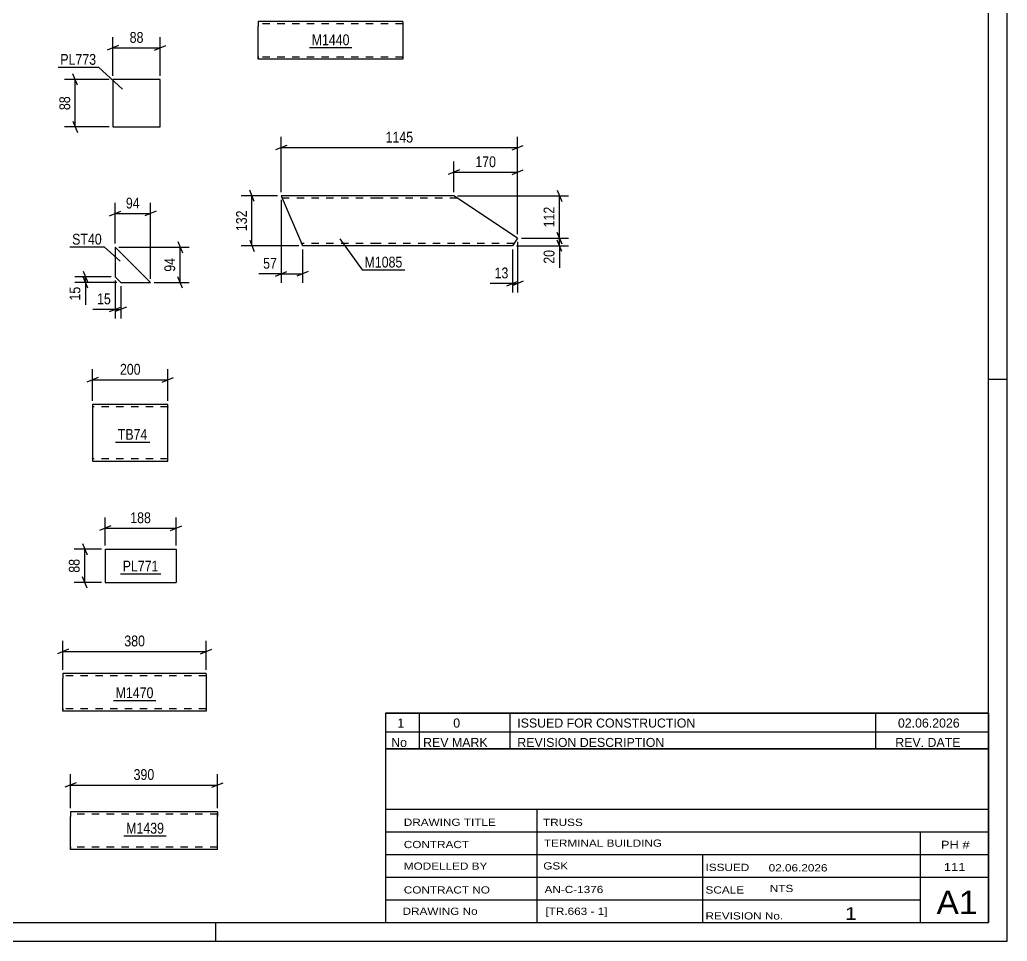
# Model space of a CAD drawing. Header units: millimetres. Extents: x 0 to 594, y 0 to 420.
# Drawn here: x 332 to 594, y 0 to 244.5 of the extents above; entities that cross this region are included whole.
import ezdxf

# ---------------------------------------------------------------- set-up
doc = ezdxf.new("R2010")
doc.units = ezdxf.units.MM
doc.linetypes.add('DXK_LINE_DOT2', pattern=[3.9198, 1.9599, -1.9599])
doc.styles.add('Arial Narrow', font='ARIALN.TTF', dxfattribs={"height": 0.2})

# ---------------------------------------------------------------- blocks, each defined once
blk = doc.blocks.new('Unknown-570386638-1132')
at = {"color": 5, "linetype": 'Continuous'}
for p, q in [((594, 0), (594, 420)), ((589, 5), (589, 415)), ((594, 149), (589, 149)), ((5, 5), (589, 5)), ((384, 0), (384, 5)), ((0, 0), (594, 0))]:
    blk.add_line(p, q, dxfattribs=at)
blk = doc.blocks.new('Part-570386638-9618 - 9602')
at = {"color": 2, "linetype": 'Continuous'}
for p, q in [((343.45, 71.02), (343.45, 69.82)), ((381.44, 71.02), (343.45, 71.02)), ((381.44, 70.93), (381.44, 71.02)), ((381.44, 70.93), (381.44, 69.82)), ((343.45, 61.76), (343.45, 69.82)), ((381.44, 69.82), (381.44, 61.02)), ((343.45, 61.11), (343.45, 61.76)), ((343.45, 61.02), (343.45, 61.11)), ((381.44, 61.02), (343.45, 61.02))]:
    blk.add_line(p, q, dxfattribs=at)
at = {"color": 7, "linetype": 'DXK_LINE_DOT2'}
for p, q in [((381.44, 70.42), (343.45, 70.42)), ((381.44, 70.67), (381.44, 69.82)), ((343.45, 61.76), (343.45, 61.37)), ((343.45, 61.62), (343.45, 61.67)), ((381.44, 61.62), (343.45, 61.62)), ((343.45, 61.02), (343.45, 61.02)), ((381.44, 61.67), (381.44, 61.76)), ((381.44, 61.62), (381.44, 61.67)), ((381.44, 61.62), (381.44, 61.67))]:
    blk.add_line(p, q, dxfattribs=at)
blk = doc.blocks.new('Part-570386638-9522 - 9506')
at = {"color": 2, "linetype": 'Continuous'}
for p, q in [((395.22, 243.97), (395.22, 242.77)), ((433.63, 243.97), (395.22, 243.97)), ((433.63, 243.88), (433.63, 243.97)), ((433.63, 243.88), (433.63, 242.77)), ((395.22, 234.71), (395.22, 242.77)), ((433.63, 242.77), (433.63, 233.97)), ((395.22, 234.06), (395.22, 234.71)), ((395.22, 233.97), (395.22, 234.06)), ((433.63, 233.97), (395.22, 233.97))]:
    blk.add_line(p, q, dxfattribs=at)
at = {"color": 7, "linetype": 'DXK_LINE_DOT2'}
for p, q in [((433.63, 243.37), (395.22, 243.37)), ((433.63, 243.62), (433.63, 242.77)), ((395.22, 234.71), (395.22, 234.32)), ((395.22, 234.57), (395.22, 234.61)), ((433.63, 234.57), (395.22, 234.57)), ((395.22, 233.97), (395.22, 233.97)), ((433.63, 234.61), (433.63, 234.71)), ((433.63, 234.57), (433.63, 234.61)), ((433.63, 234.57), (433.63, 234.61))]:
    blk.add_line(p, q, dxfattribs=at)
blk = doc.blocks.new('Part-570386638-9682 - 9666')
at = {"color": 2, "linetype": 'Continuous'}
for p, q in [((354.65, 104), (354.65, 95.2)), ((354.65, 104), (373.44, 104)), ((373.44, 104), (373.44, 95.2)), ((354.65, 95.2), (373.44, 95.2))]:
    blk.add_line(p, q, dxfattribs=at)
blk = doc.blocks.new('Part-570386638-9554 - 9538')
at = {"color": 2, "linetype": 'Continuous'}
for p, q in [((345.43, 34.32), (345.43, 33.12)), ((384.43, 34.32), (345.43, 34.32)), ((384.43, 34.32), (384.43, 34.23)), ((384.43, 34.23), (384.43, 33.12)), ((345.43, 25.06), (345.43, 33.12)), ((384.43, 24.32), (384.43, 33.12)), ((345.43, 24.41), (345.43, 25.06)), ((345.43, 24.32), (345.43, 24.41)), ((384.43, 24.32), (345.43, 24.32))]:
    blk.add_line(p, q, dxfattribs=at)
at = {"color": 7, "linetype": 'DXK_LINE_DOT2'}
for p, q in [((384.43, 33.72), (345.43, 33.72)), ((384.43, 33.12), (384.43, 33.97)), ((345.43, 25.06), (345.43, 24.67)), ((345.43, 24.92), (345.43, 24.97)), ((384.43, 24.92), (345.43, 24.92)), ((345.43, 24.32), (345.43, 24.32)), ((384.43, 24.92), (384.43, 24.97))]:
    blk.add_line(p, q, dxfattribs=at)
blk = doc.blocks.new('Part-570386638-9757 - 9741')
at = {"color": 2, "linetype": 'Continuous'}
for p, q in [((357.27, 184.15), (357.27, 176.25)), ((366.67, 174.75), (357.27, 184.15)), ((357.27, 176.25), (358.77, 174.75)), ((358.77, 174.75), (366.67, 174.75))]:
    blk.add_line(p, q, dxfattribs=at)
blk = doc.blocks.new('Part-570386638-9816 - 9800')
at = {"color": 2, "linetype": 'Continuous'}
for p, q in [((356.69, 228.62), (356.69, 216.05)), ((369.26, 228.62), (356.69, 228.62)), ((369.26, 216.05), (369.26, 228.62)), ((356.69, 216.05), (369.26, 216.05))]:
    blk.add_line(p, q, dxfattribs=at)
blk = doc.blocks.new('Part-570386638-8828 - 8812')
at = {"color": 2, "linetype": 'Continuous'}
for p, q in [((427.02, 197.72), (401.33, 197.72)), ((401.33, 197.72), (406.98, 184.61)), ((447.12, 197.72), (427.12, 197.72)), ((464.09, 186.56), (447.12, 197.72)), ((464.09, 186.56), (462.75, 184.52)), ((407.02, 184.52), (406.98, 184.61)), ((427.02, 184.52), (407.02, 184.52)), ((462.75, 184.52), (427.12, 184.52))]:
    blk.add_line(p, q, dxfattribs=at)
at = {"color": 7, "linetype": 'DXK_LINE_DOT2'}
for p, q in [((427.02, 197.12), (401.59, 197.12)), ((448.03, 197.12), (427.12, 197.12)), ((406.76, 185.12), (406.74, 185.16)), ((427.02, 185.12), (406.76, 185.12)), ((463.14, 185.12), (427.12, 185.12))]:
    blk.add_line(p, q, dxfattribs=at)
blk = doc.blocks.new('Part-570386638-9154 - 9137')
at = {"color": 2, "linetype": 'Continuous'}
for p, q in [((371.3, 142.4), (351.3, 142.4)), ((351.3, 142.4), (351.3, 127.49)), ((371.3, 128.6), (371.3, 142.4)), ((371.3, 127.4), (371.3, 128.6)), ((351.3, 127.49), (351.3, 127.4)), ((351.3, 127.4), (371.3, 127.4))]:
    blk.add_line(p, q, dxfattribs=at)
at = {"color": 7, "linetype": 'DXK_LINE_DOT2'}
for p, q in [((371.3, 141.8), (351.3, 141.8)), ((371.3, 141.75), (371.3, 141.66)), ((351.3, 128), (351.3, 128.05)), ((371.3, 128), (351.3, 128)), ((371.3, 128.05), (371.3, 128.37)), ((371.3, 128), (371.3, 128.05))]:
    blk.add_line(p, q, dxfattribs=at)
blk = doc.blocks.new('StraightDimension-570386638-9620 - 9602')
at = {"color": 7, "linetype": 'Continuous'}
for p, q in [((343.45, 72.02), (343.45, 79.73)), ((381.46, 72.02), (381.46, 79.73)), ((344.95, 77.48), (341.95, 76.28)), ((343.45, 76.88), (381.46, 76.88)), ((379.96, 76.28), (382.96, 77.48))]:
    blk.add_line(p, q, dxfattribs=at)
at = {"color": 0}
blk.add_wipeout([(365.8, 77.63), (365.8, 81.83), (359.12, 81.83), (359.12, 77.63)], dxfattribs=at)
at = {"color": 3, "style": 'Arial Narrow'}
blk.add_text('380', height=2.863, dxfattribs=at).set_placement((359.72, 78.23))
blk = doc.blocks.new('StraightDimension-570386638-9684 - 9666')
at = {"color": 7, "linetype": 'Continuous'}
for p, q in [((356.15, 110.17), (353.15, 108.97)), ((354.65, 105), (354.65, 112.42)), ((371.94, 108.97), (374.94, 110.17)), ((373.44, 105), (373.44, 112.42)), ((354.65, 109.57), (373.44, 109.57))]:
    blk.add_line(p, q, dxfattribs=at)
at = {"color": 0}
blk.add_wipeout([(367.39, 110.32), (367.39, 114.52), (360.7, 114.52), (360.7, 110.32)], dxfattribs=at)
at = {"color": 3, "style": 'Arial Narrow'}
blk.add_text('188', height=2.863, dxfattribs=at).set_placement((361.3, 110.92))
blk = doc.blocks.new('StraightDimension-570386638-9695 - 9666')
at = {"color": 7, "linetype": 'Continuous'}
for p, q in [((348.62, 105.5), (349.82, 102.5)), ((353.65, 104), (346.37, 104)), ((349.22, 95.2), (349.22, 104)), ((353.65, 95.2), (346.37, 95.2)), ((349.82, 93.7), (348.62, 96.7))]:
    blk.add_line(p, q, dxfattribs=at)
at = {"color": 0}
blk.add_wipeout([(348.47, 102.03), (344.27, 102.03), (344.27, 97.17), (348.47, 97.17)], dxfattribs=at)
at = {"color": 3, "style": 'Arial Narrow'}
blk.add_text('88', height=2.863, rotation=90.0002, dxfattribs=at).set_placement((347.87, 97.77))
blk = doc.blocks.new('StraightDimension-570386638-9556 - 9538')
at = {"color": 7, "linetype": 'Continuous'}
for p, q in [((346.93, 42.05), (343.93, 40.85)), ((345.43, 35.32), (345.43, 44.3)), ((382.93, 40.85), (385.93, 42.05)), ((384.43, 35.32), (384.43, 44.3)), ((345.43, 41.45), (384.43, 41.45))]:
    blk.add_line(p, q, dxfattribs=at)
at = {"color": 0}
blk.add_wipeout([(368.27, 42.2), (368.27, 46.4), (361.59, 46.4), (361.59, 42.2)], dxfattribs=at)
at = {"color": 3, "style": 'Arial Narrow'}
blk.add_text('390', height=2.863, dxfattribs=at).set_placement((362.19, 42.8))
blk = doc.blocks.new('StraightDimension-570386638-9786 - 9741')
at = {"color": 7, "linetype": 'Continuous'}
for p, q in [((357.27, 175.25), (357.27, 165.24)), ((358.77, 173.75), (358.77, 165.24)), ((355.77, 167.04), (358.77, 168.24)), ((360.27, 168.24), (357.27, 167.04)), ((357.27, 167.64), (358.77, 167.64))]:
    blk.add_line(p, q, dxfattribs=at)
at = {"color": 0}
blk.add_wipeout([(356.75, 168.39), (356.75, 172.59), (351.89, 172.59), (351.89, 168.39)], dxfattribs=at)
at = {"color": 7, "linetype": 'Continuous'}
blk.add_line((357.27, 167.64), (351.37, 167.64), dxfattribs=at)
blk.add_line((357.27, 167.64), (351.37, 167.64), dxfattribs=at)
at = {"color": 3, "style": 'Arial Narrow'}
blk.add_text('15', height=2.863, dxfattribs=at).set_placement((352.49, 168.99))
blk = doc.blocks.new('StraightDimension-570386638-9777 - 9741')
at = {"color": 7, "linetype": 'Continuous'}
for p, q in [((357.27, 185.15), (357.27, 195.9)), ((366.67, 175.75), (366.67, 195.9)), ((355.77, 192.45), (358.77, 193.65)), ((357.27, 193.05), (366.67, 193.05)), ((368.17, 193.65), (365.17, 192.45))]:
    blk.add_line(p, q, dxfattribs=at)
at = {"color": 0}
blk.add_wipeout([(364.4, 193.8), (364.4, 198), (359.54, 198), (359.54, 193.8)], dxfattribs=at)
at = {"color": 3, "style": 'Arial Narrow'}
blk.add_text('94', height=2.863, dxfattribs=at).set_placement((360.14, 194.4))
blk = doc.blocks.new('StraightDimension-570386638-9759 - 9741')
at = {"color": 7, "linetype": 'Continuous'}
for p, q in [((358.27, 184.15), (376.96, 184.15)), ((373.96, 185.65), (375.16, 182.65)), ((374.56, 174.75), (374.56, 184.15)), ((375.16, 173.25), (373.96, 176.25)), ((367.67, 174.75), (376.96, 174.75))]:
    blk.add_line(p, q, dxfattribs=at)
at = {"color": 0}
blk.add_wipeout([(373.81, 181.88), (369.61, 181.88), (369.61, 177.02), (373.81, 177.02)], dxfattribs=at)
at = {"color": 3, "style": 'Arial Narrow'}
blk.add_text('94', height=2.863, rotation=90.0002, dxfattribs=at).set_placement((373.21, 177.62))
blk = doc.blocks.new('StraightDimension-570386638-9766 - 9741')
at = {"color": 7, "linetype": 'Continuous'}
for p, q in [((356.27, 176.25), (346.55, 176.25)), ((348.8, 177.75), (350, 174.75)), ((350, 173.25), (348.8, 176.25)), ((349.4, 174.75), (349.4, 176.25)), ((357.77, 174.75), (346.55, 174.75))]:
    blk.add_line(p, q, dxfattribs=at)
at = {"color": 0}
blk.add_wipeout([(348.65, 174.23), (344.45, 174.23), (344.45, 169.37), (348.65, 169.37)], dxfattribs=at)
at = {"color": 7, "linetype": 'Continuous'}
blk.add_line((349.4, 174.75), (349.4, 168.84), dxfattribs=at)
blk.add_line((349.4, 174.75), (349.4, 168.84), dxfattribs=at)
at = {"color": 3, "style": 'Arial Narrow'}
blk.add_text('15', height=2.863, rotation=90.0002, dxfattribs=at).set_placement((348.05, 169.97))
blk = doc.blocks.new('StraightDimension-570386638-9818 - 9800')
at = {"color": 7, "linetype": 'Continuous'}
for p, q in [((356.69, 229.62), (356.69, 239.85)), ((369.26, 229.62), (369.26, 239.85)), ((358.19, 237.6), (355.19, 236.4)), ((356.69, 237), (369.26, 237)), ((367.76, 236.4), (370.76, 237.6))]:
    blk.add_line(p, q, dxfattribs=at)
at = {"color": 0}
blk.add_wipeout([(365.4, 237.75), (365.4, 241.95), (360.55, 241.95), (360.55, 237.75)], dxfattribs=at)
at = {"color": 3, "style": 'Arial Narrow'}
blk.add_text('88', height=2.863, dxfattribs=at).set_placement((361.15, 238.35))
blk = doc.blocks.new('StraightDimension-570386638-9829 - 9800')
at = {"color": 7, "linetype": 'Continuous'}
for p, q in [((355.69, 228.62), (343.84, 228.62)), ((347.29, 227.12), (346.09, 230.12)), ((346.69, 216.05), (346.69, 228.62)), ((346.09, 217.55), (347.29, 214.55)), ((355.69, 216.05), (343.84, 216.05))]:
    blk.add_line(p, q, dxfattribs=at)
at = {"color": 0}
blk.add_wipeout([(345.94, 224.76), (341.74, 224.76), (341.74, 219.9), (345.94, 219.9)], dxfattribs=at)
at = {"color": 3, "style": 'Arial Narrow'}
blk.add_text('88', height=2.863, rotation=90.0002, dxfattribs=at).set_placement((345.34, 220.5))
blk = doc.blocks.new('StraightDimension-570386638-8831 - 8812')
at = {"color": 7, "linetype": 'Continuous'}
for p, q in [((401.33, 198.72), (401.33, 213.4)), ((464.09, 187.56), (464.09, 213.4)), ((402.83, 211.15), (399.83, 209.95)), ((401.33, 210.55), (464.09, 210.55)), ((462.59, 209.95), (465.59, 211.15))]:
    blk.add_line(p, q, dxfattribs=at)
at = {"color": 0}
blk.add_wipeout([(436.96, 211.3), (436.96, 215.5), (428.45, 215.5), (428.45, 211.3)], dxfattribs=at)
at = {"color": 3, "style": 'Arial Narrow'}
blk.add_text('1145', height=2.863, dxfattribs=at).set_placement((429.05, 211.9))
blk = doc.blocks.new('StraightDimension-570386638-8842 - 8812')
at = {"color": 7, "linetype": 'Continuous'}
for p, q in [((394.2, 196.22), (393, 199.22)), ((400.33, 197.72), (390.75, 197.72)), ((393.6, 184.52), (393.6, 197.72)), ((406.02, 184.52), (390.75, 184.52)), ((393, 186.02), (394.2, 183.02))]:
    blk.add_line(p, q, dxfattribs=at)
at = {"color": 0}
blk.add_wipeout([(392.85, 194.46), (388.65, 194.46), (388.65, 187.78), (392.85, 187.78)], dxfattribs=at)
at = {"color": 3, "style": 'Arial Narrow'}
blk.add_text('132', height=2.863, rotation=90.0002, dxfattribs=at).set_placement((392.25, 188.38))
blk = doc.blocks.new('StraightDimension-570386638-8923 - 8812')
at = {"color": 7, "linetype": 'Continuous'}
for p, q in [((462.75, 183.52), (462.75, 172.12)), ((464.09, 185.56), (464.09, 172.12)), ((461.25, 173.92), (464.25, 175.12)), ((465.59, 175.12), (462.59, 173.92)), ((462.75, 174.52), (464.09, 174.52))]:
    blk.add_line(p, q, dxfattribs=at)
at = {"color": 0}
blk.add_wipeout([(462.22, 175.27), (462.22, 179.47), (457.37, 179.47), (457.37, 175.27)], dxfattribs=at)
at = {"color": 7, "linetype": 'Continuous'}
blk.add_line((462.75, 174.52), (456.84, 174.52), dxfattribs=at)
blk.add_line((462.75, 174.52), (456.84, 174.52), dxfattribs=at)
at = {"color": 3, "style": 'Arial Narrow'}
blk.add_text('13', height=2.863, dxfattribs=at).set_placement((457.97, 175.87))
blk = doc.blocks.new('StraightDimension-570386638-8891 - 8812')
at = {"color": 7, "linetype": 'Continuous'}
for p, q in [((448.62, 204.61), (445.62, 203.41)), ((447.12, 198.72), (447.12, 206.86)), ((462.59, 203.41), (465.59, 204.61)), ((464.09, 187.56), (464.09, 206.86)), ((447.12, 204.01), (464.09, 204.01))]:
    blk.add_line(p, q, dxfattribs=at)
at = {"color": 0}
blk.add_wipeout([(458.95, 204.76), (458.95, 208.96), (452.26, 208.96), (452.26, 204.76)], dxfattribs=at)
at = {"color": 3, "style": 'Arial Narrow'}
blk.add_text('170', height=2.863, dxfattribs=at).set_placement((452.86, 205.36))
blk = doc.blocks.new('StraightDimension-570386638-8909 - 8812')
at = {"color": 7, "linetype": 'Continuous'}
for p, q in [((401.33, 196.72), (401.33, 174.68)), ((407.02, 183.52), (407.02, 174.68)), ((399.83, 176.48), (402.83, 177.68)), ((401.33, 177.08), (407.02, 177.08)), ((408.52, 177.68), (405.52, 176.48))]:
    blk.add_line(p, q, dxfattribs=at)
at = {"color": 0}
blk.add_wipeout([(400.8, 177.83), (400.8, 182.03), (395.95, 182.03), (395.95, 177.83)], dxfattribs=at)
at = {"color": 7, "linetype": 'Continuous'}
blk.add_line((401.33, 177.08), (395.42, 177.08), dxfattribs=at)
blk.add_line((401.33, 177.08), (395.42, 177.08), dxfattribs=at)
at = {"color": 3, "style": 'Arial Narrow'}
blk.add_text('57', height=2.863, dxfattribs=at).set_placement((396.55, 178.43))
blk = doc.blocks.new('StraightDimension-570386638-18998 - 8812')
at = {"color": 7, "linetype": 'Continuous'}
for p, q in [((474.6, 199.22), (475.8, 196.22)), ((448.12, 197.72), (477.6, 197.72)), ((475.2, 186.56), (475.2, 197.72)), ((465.09, 186.56), (477.6, 186.56)), ((475.8, 185.06), (474.6, 188.06))]:
    blk.add_line(p, q, dxfattribs=at)
at = {"color": 0}
blk.add_wipeout([(474.45, 195.48), (470.25, 195.48), (470.25, 188.79), (474.45, 188.79)], dxfattribs=at)
at = {"color": 3, "style": 'Arial Narrow'}
blk.add_text('112', height=2.863, rotation=90.0002, dxfattribs=at).set_placement((473.85, 189.39))
blk = doc.blocks.new('StraightDimension-570386638-18999 - 8812')
at = {"color": 7, "linetype": 'Continuous'}
for p, q in [((465.09, 186.56), (477.6, 186.56)), ((474.6, 188.06), (475.8, 185.06)), ((475.2, 184.52), (475.2, 186.56)), ((463.75, 184.52), (477.6, 184.52)), ((475.8, 183.02), (474.6, 186.02))]:
    blk.add_line(p, q, dxfattribs=at)
at = {"color": 0}
blk.add_wipeout([(474.45, 183.99), (470.25, 183.99), (470.25, 179.14), (474.45, 179.14)], dxfattribs=at)
at = {"color": 7, "linetype": 'Continuous'}
blk.add_line((475.2, 184.52), (475.2, 178.61), dxfattribs=at)
blk.add_line((475.2, 184.52), (475.2, 178.61), dxfattribs=at)
at = {"color": 3, "style": 'Arial Narrow'}
blk.add_text('20', height=2.863, rotation=90.0002, dxfattribs=at).set_placement((473.85, 179.74))
blk = doc.blocks.new('StraightDimension-570386638-9156 - 9137')
at = {"color": 7, "linetype": 'Continuous'}
for p, q in [((352.8, 149.55), (349.8, 148.35)), ((351.3, 143.4), (351.3, 151.8)), ((369.8, 148.35), (372.8, 149.55)), ((371.3, 143.4), (371.3, 151.8)), ((351.3, 148.95), (371.3, 148.95))]:
    blk.add_line(p, q, dxfattribs=at)
at = {"color": 0}
blk.add_wipeout([(364.64, 149.7), (364.64, 153.9), (357.96, 153.9), (357.96, 149.7)], dxfattribs=at)
at = {"color": 3, "style": 'Arial Narrow'}
blk.add_text('200', height=2.863, dxfattribs=at).set_placement((358.56, 150.3))
blk = doc.blocks.new('Unknown-570386638-19439')
at = {"color": 7, "linetype": 'Continuous'}
for p, q in [((429, 51.05), (429, 5)), ((429, 51.05), (589, 51.05)), ((589, 51), (589, 5)), ((429, 35), (589, 35)), ((469.14, 35), (469.14, 5)), ((429, 29), (589, 29)), ((571, 5.05), (571, 29.05)), ((429, 23), (589, 23)), ((513.14, 23), (513.14, 5)), ((429, 17), (589, 17)), ((429, 11), (571, 11)), ((429, 5), (589, 5))]:
    blk.add_line(p, q, dxfattribs=at)
at = {"color": 7, "style": 'Arial Narrow'}
for s, height, width, p in [('DRAWING TITLE', 1.9089, 1.425378, (433.88, 30.61)), ('TRUSS', 1.909, 1.425378, (470.81, 30.59)), ('CONTRACT', 1.909, 1.425378, (433.88, 24.71)), ('TERMINAL BUILDING', 1.9089, 1.425378, (471.06, 25.07)), ('GSK', 1.909, 1.425378, (470.88, 19.04)), ('MODELLED BY', 1.9089, 1.425378, (433.88, 18.98)), ('ISSUED', 1.909, 1.425378, (513.94, 18.64)), ('02.06.2026', 1.909, 1.425378, (530.69, 18.52)), ('CONTRACT NO', 1.9089, 1.425378, (433.88, 12.66)), ('AN-C-1376', 1.909, 1.425378, (471.23, 12.78)), ('SCALE', 1.909, 1.425378, (513.94, 12.65)), ('A1', 6.204, 1.25, (575.24, 7.2)), ('DRAWING No', 1.909, 1.425378, (433.56, 7)), ('[TR.663 - 1]', 1.9089, 1.425378, (471.46, 6.99)), ('1', 3.34, 1.5, (550.91, 5.68)), ('REVISION No.', 1.9089, 1.425378, (513.94, 5.77))]:
    blk.add_text(s, height=height, dxfattribs=dict(at, width=width)).set_placement(p)
at = {"color": 7, "linetype": 'Continuous', "style": 'Arial Narrow'}
for s, height, width, p in [('PH #', 2.1, 1.42538, (576.4, 24.55)), ('111', 2.1, 1.42538, (577.19, 18.65)), ('NTS', 1.909, 1.425378, (531, 13.05))]:
    blk.add_text(s, height=height, dxfattribs=dict(at, width=width)).set_placement(p)
blk = doc.blocks.new('Unknown-570386638-19440')
at = {"color": 7, "linetype": 'Continuous'}
for p, q in [((429, 60.55), (589, 60.55)), ((589, 60.55), (429, 60.55)), ((429, 60.55), (429, 55.55)), ((438, 60.55), (438, 55.55)), ((462, 60.55), (462, 55.55)), ((559, 60.55), (559, 55.55)), ((589, 60.55), (589, 55.55)), ((429, 55.55), (589, 55.55)), ((429, 55.55), (429, 51.05)), ((429, 55.55), (589, 55.55)), ((438, 55.55), (438, 51.05)), ((462, 55.55), (462, 51.05)), ((559, 55.55), (559, 51.05)), ((589, 55.55), (589, 51.05)), ((589, 51.05), (429, 51.05))]:
    blk.add_line(p, q, dxfattribs=at)
at = {"color": 7, "linetype": 'Continuous', "style": 'Arial Narrow'}
for s, height, width, p in [('1', 2.39, 1.196471, (432.16, 56.7)), ('0', 2.39, 1.196471, (447, 56.7)), ('ISSUED FOR CONSTRUCTION', 2.3861, 1.196471, (464, 56.7)), ('02.06.2026', 2.386, 1.196471, (565, 56.7)), ('No', 2.386, 1.2, (430.54, 51.55)), ('REV MARK', 2.386, 1.2, (439, 51.55)), ('REVISION DESCRIPTION', 2.3861, 1.2, (464, 51.55)), ('REV. DATE', 2.386, 1.2, (564.28, 51.55))]:
    blk.add_text(s, height=height, dxfattribs=dict(at, width=width)).set_placement(p)
blk = doc.blocks.new('Mark-570386638-9614 - 9602')
at = {"color": 0}
blk.add_wipeout([(367.47, 64.5), (367.47, 67.5), (357.42, 67.5), (357.42, 64.5)], dxfattribs=at)
blk.add_wipeout([(367.47, 64.5), (367.47, 67.5), (357.42, 67.5), (357.42, 64.5)], dxfattribs=at)
at = {"color": 30, "linetype": 'Continuous'}
blk.add_line((356.82, 63.9), (368.07, 63.9), dxfattribs=at)
at = {"color": 3, "style": 'Arial Narrow'}
blk.add_text('M1470', height=2.863, dxfattribs=at).set_placement((357.42, 64.5))
blk = doc.blocks.new('Mark-570386638-9518 - 9506')
at = {"color": 0}
blk.add_wipeout([(419.49, 237.71), (419.49, 240.71), (409.44, 240.71), (409.44, 237.71)], dxfattribs=at)
blk.add_wipeout([(419.49, 237.71), (419.49, 240.71), (409.44, 240.71), (409.44, 237.71)], dxfattribs=at)
at = {"color": 30, "linetype": 'Continuous'}
blk.add_line((408.84, 237.11), (420.09, 237.11), dxfattribs=at)
at = {"color": 3, "style": 'Arial Narrow'}
blk.add_text('M1440', height=2.863, dxfattribs=at).set_placement((409.44, 237.71))
blk = doc.blocks.new('Mark-570386638-9678 - 9666')
at = {"color": 0}
blk.add_wipeout([(368.8, 98.1), (368.8, 101.1), (359.29, 101.1), (359.29, 98.1)], dxfattribs=at)
blk.add_wipeout([(368.8, 98.1), (368.8, 101.1), (359.29, 101.1), (359.29, 98.1)], dxfattribs=at)
at = {"color": 30, "linetype": 'Continuous'}
blk.add_line((358.69, 97.5), (369.4, 97.5), dxfattribs=at)
at = {"color": 3, "style": 'Arial Narrow'}
blk.add_text('PL771', height=2.863, dxfattribs=at).set_placement((359.29, 98.1))
blk = doc.blocks.new('Mark-570386638-9550 - 9538')
at = {"color": 0}
blk.add_wipeout([(370.26, 28.56), (370.26, 31.56), (360.21, 31.56), (360.21, 28.56)], dxfattribs=at)
blk.add_wipeout([(370.26, 28.56), (370.26, 31.56), (360.21, 31.56), (360.21, 28.56)], dxfattribs=at)
at = {"color": 30, "linetype": 'Continuous'}
blk.add_line((359.61, 27.96), (370.86, 27.96), dxfattribs=at)
at = {"color": 3, "style": 'Arial Narrow'}
blk.add_text('M1439', height=2.863, dxfattribs=at).set_placement((360.21, 28.56))
blk = doc.blocks.new('Mark-570386638-9753 - 9741')
at = {"color": 0}
blk.add_wipeout([(353.74, 184.82), (353.74, 187.82), (345.88, 187.82), (345.88, 184.82)], dxfattribs=at)
blk.add_wipeout([(353.74, 184.82), (353.74, 187.82), (345.88, 187.82), (345.88, 184.82)], dxfattribs=at)
at = {"color": 30, "linetype": 'Continuous'}
for p in [(345.28, 184.22), (358.64, 180.38)]:
    blk.add_line(p, (354.34, 184.22), dxfattribs=at)
at = {"color": 3, "style": 'Arial Narrow'}
blk.add_text('ST40', height=2.863, dxfattribs=at).set_placement((345.88, 184.82))
blk = doc.blocks.new('Mark-570386638-9812 - 9800')
at = {"color": 0}
blk.add_wipeout([(352.24, 232.51), (352.24, 235.51), (342.74, 235.51), (342.74, 232.51)], dxfattribs=at)
blk.add_wipeout([(352.24, 232.51), (352.24, 235.51), (342.74, 235.51), (342.74, 232.51)], dxfattribs=at)
at = {"color": 30, "linetype": 'Continuous'}
for p in [(342.14, 231.91), (359.25, 226.06)]:
    blk.add_line(p, (352.84, 231.91), dxfattribs=at)
at = {"color": 3, "style": 'Arial Narrow'}
blk.add_text('PL773', height=2.863, dxfattribs=at).set_placement((342.74, 232.51))
blk = doc.blocks.new('Mark-570386638-8824 - 8812')
at = {"color": 0}
blk.add_wipeout([(433.51, 178.74), (433.51, 181.74), (423.46, 181.74), (423.46, 178.74)], dxfattribs=at)
blk.add_wipeout([(433.51, 178.74), (433.51, 181.74), (423.46, 181.74), (423.46, 178.74)], dxfattribs=at)
at = {"color": 30, "linetype": 'Continuous'}
for p, q in [((416.88, 186.34), (422.86, 178.14)), ((422.86, 178.14), (434.11, 178.14))]:
    blk.add_line(p, q, dxfattribs=at)
at = {"color": 3, "style": 'Arial Narrow'}
blk.add_text('M1085', height=2.863, dxfattribs=at).set_placement((423.46, 178.74))
blk = doc.blocks.new('Mark-570386638-9150 - 9137')
at = {"color": 0}
blk.add_wipeout([(365.85, 133.03), (365.85, 136.03), (357.99, 136.03), (357.99, 133.03)], dxfattribs=at)
blk.add_wipeout([(365.85, 133.03), (365.85, 136.03), (357.99, 136.03), (357.99, 133.03)], dxfattribs=at)
at = {"color": 30, "linetype": 'Continuous'}
blk.add_line((357.39, 132.43), (366.45, 132.43), dxfattribs=at)
at = {"color": 3, "style": 'Arial Narrow'}
blk.add_text('TB74', height=2.863, dxfattribs=at).set_placement((357.99, 133.03))

msp = doc.modelspace()

# ---------------------------------------------------------------- block references
for name in ['Unknown-570386638-1132', 'Part-570386638-9522 - 9506', 'Part-570386638-9816 - 9800', 'Part-570386638-8828 - 8812', 'Part-570386638-9757 - 9741', 'Part-570386638-9154 - 9137', 'Part-570386638-9682 - 9666', 'Part-570386638-9618 - 9602', 'Unknown-570386638-19440', 'Unknown-570386638-19439', 'Part-570386638-9554 - 9538']:
    msp.add_blockref(name, (0, 0))

# ---------------------------------------------------------------- next in the draw order: block references
for name in ['StraightDimension-570386638-9818 - 9800', 'Mark-570386638-9518 - 9506', 'StraightDimension-570386638-8831 - 8812', 'StraightDimension-570386638-8923 - 8812', 'StraightDimension-570386638-9786 - 9741', 'StraightDimension-570386638-9156 - 9137', 'Mark-570386638-9150 - 9137', 'StraightDimension-570386638-9684 - 9666', 'Mark-570386638-9678 - 9666', 'StraightDimension-570386638-9620 - 9602', 'Mark-570386638-9614 - 9602', 'StraightDimension-570386638-9556 - 9538', 'Mark-570386638-9550 - 9538']:
    msp.add_blockref(name, (0, 0))

# ---------------------------------------------------------------- next in the draw order: block references
for name in ['StraightDimension-570386638-9829 - 9800', 'StraightDimension-570386638-8891 - 8812', 'StraightDimension-570386638-8842 - 8812', 'StraightDimension-570386638-9777 - 9741', 'Mark-570386638-8824 - 8812', 'StraightDimension-570386638-9695 - 9666']:
    msp.add_blockref(name, (0, 0))

# ---------------------------------------------------------------- next in the draw order: block references
for name in ['Mark-570386638-9812 - 9800', 'StraightDimension-570386638-18998 - 8812', 'StraightDimension-570386638-8909 - 8812', 'StraightDimension-570386638-9759 - 9741']:
    msp.add_blockref(name, (0, 0))

# ---------------------------------------------------------------- next in the draw order: block references
for name in ['Mark-570386638-9753 - 9741', 'StraightDimension-570386638-18999 - 8812', 'StraightDimension-570386638-9766 - 9741']:
    msp.add_blockref(name, (0, 0))

doc.saveas('drawing.dxf')
